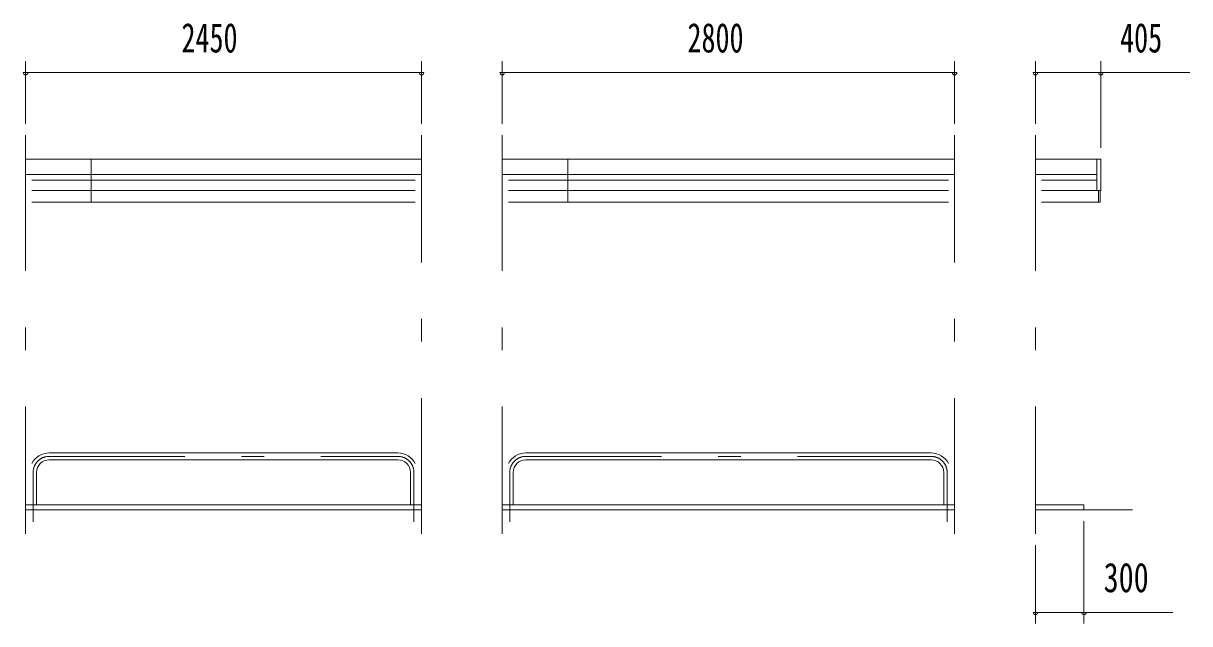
# Model space of a CAD drawing. Units: millimetres, scale not verified. Extents: x -30294 to 30299, y -14700 to 14700.
# Drawn here: x -21681 to -14463, y 2423 to 6137 of the extents above; entities that cross this region are included whole.
import ezdxf
from ezdxf.enums import TextEntityAlignment as Align

# ---------------------------------------------------------------- set-up
doc = ezdxf.new("R2010")
doc.units = ezdxf.units.MM
doc.header["$LTSCALE"] = 70
doc.linetypes.add('USER3', pattern=[24, 12, -5, 2, -5])
for name, color, linetype, lineweight in [('0-2_1-0BOLD', 7, 'Continuous', 18), ('0-3_1-2CENTER', 3, 'USER3', 18), ('0-5_1-5DIM', 3, 'Continuous', 18)]:
    doc.layers.add(name, color=color, linetype=linetype, lineweight=lineweight)
doc.styles.add('ＭＳ ゴシック', font='')
doc.styles.get('ＭＳ ゴシック').set_extended_font_data('MS Gothic')

msp = doc.modelspace()

# ---------------------------------------------------------------- linework, layer by layer
at = {"layer": '0-2_1-0BOLD'}
for p, q in [((-21667.38, 5295.54), (-19217.38, 5295.54)), ((-21262.38, 5295.54), (-21262.38, 5030.38)), ((-18717.38, 5295.54), (-15917.38, 5295.54)), ((-18312.38, 5030.38), (-18312.38, 5295.54)), ((-15037.38, 5101.42), (-15037.38, 5295.54)), ((-19217.38, 5201.58), (-21667.38, 5201.58)), ((-15917.38, 5201.58), (-18717.38, 5201.58)), ((-15417.38, 5201.58), (-15037.38, 5201.58)), ((-21629.23, 5167.04), (-19255.54, 5167.04)), ((-18679.24, 5167.04), (-15955.53, 5167.04)), ((-15037.38, 5167.04), (-15379.23, 5167.04)), ((-19255.54, 5101.42), (-21629.23, 5101.42)), ((-15955.53, 5101.42), (-18679.24, 5101.42)), ((-15379.23, 5101.42), (-15012.38, 5101.42)), ((-15027.39, 5101.42), (-15027.39, 5030.38)), ((-21629.23, 5030.38), (-19255.54, 5030.38)), ((-18679.24, 5030.38), (-15955.53, 5030.38)), ((-21521.04, 3478.89), (-19363.74, 3478.89)), ((-18571.03, 3478.89), (-16063.73, 3478.89)), ((-19363.74, 3436.19), (-21521.04, 3436.19)), ((-16063.73, 3436.19), (-18571.03, 3436.19)), ((-21599.69, 3357.54), (-21599.69, 3157.54)), ((-19285.09, 3157.54), (-19285.09, 3357.54)), ((-18649.68, 3357.54), (-18649.68, 3157.54)), ((-15985.08, 3157.54), (-15985.08, 3357.54)), ((-19217.38, 3157.54), (-21667.38, 3157.54)), ((-21667.38, 3127.54), (-19217.38, 3127.54)), ((-18717.38, 3157.54), (-15917.38, 3157.54)), ((-15917.38, 3127.54), (-18717.38, 3127.54)), ((-15117.38, 3157.54), (-15417.38, 3157.54)), ((-15417.38, 3127.54), (-14817.38, 3127.54)), ((-15117.38, 3157.54), (-15117.38, 3127.54))]:
    msp.add_line(p, q, dxfattribs=at)
for points in [[(-15012.38, 5101.42), (-15012.38, 5295.54), (-15417.38, 5295.54)], [(-15379.23, 5030.38), (-15017.39, 5030.38), (-15017.39, 5101.42)]]:
    msp.add_lwpolyline(points, dxfattribs=at)
for centre, radius, start, end in [((-21521.04, 3357.54), 121.35, 90, 153.07823), ((-19363.74, 3357.54), 121.35, 26.91106, 90), ((-18571.03, 3357.54), 121.35, 90, 153.08894), ((-16063.73, 3357.54), 121.35, 26.92177, 90), ((-21521.04, 3357.54), 78.65, 90, 180), ((-19363.74, 3357.54), 78.65, 0, 90), ((-18571.03, 3357.54), 78.65, 90, 180), ((-16063.73, 3357.54), 78.65, 0, 90)]:
    msp.add_arc(centre, radius, start, end, dxfattribs=at)
at = {"layer": '0-3_1-2CENTER'}
for p, q in [((-21667.38, 5445.55), (-21667.38, 2977.54)), ((-19217.38, 2977.54), (-19217.38, 5445.55)), ((-18717.38, 5445.55), (-18717.38, 2977.54)), ((-15917.38, 2977.54), (-15917.38, 5445.55)), ((-15417.38, 5445.55), (-15417.38, 2977.54)), ((-21521.04, 3457.54), (-19363.74, 3457.54)), ((-18571.03, 3457.54), (-16063.73, 3457.54)), ((-21621.04, 3052.54), (-21621.04, 3357.54)), ((-19263.74, 3357.54), (-19263.74, 3052.54)), ((-18671.03, 3052.54), (-18671.03, 3357.54)), ((-15963.73, 3357.54), (-15963.73, 3052.54))]:
    msp.add_line(p, q, dxfattribs=at)
for centre, start, end in [((-21521.04, 3357.54), 90, 180), ((-19363.74, 3357.54), 0, 90), ((-18571.03, 3357.54), 90, 180), ((-16063.73, 3357.54), 0, 90)]:
    msp.add_arc(centre, 100, start, end, dxfattribs=at)
at = {"layer": '0-5_1-5DIM'}
for p, q in [((-21667.38, 5901.54), (-21667.38, 5515.55)), ((-19217.38, 5515.55), (-19217.38, 5901.54)), ((-18717.38, 5901.54), (-18717.38, 5515.55)), ((-15917.38, 5515.55), (-15917.38, 5901.54)), ((-15417.38, 5901.54), (-15417.38, 5515.55)), ((-15012.38, 5901.54), (-15012.38, 5365.54)), ((-21653.38, 5831.54), (-21681.38, 5831.54)), ((-21667.38, 5831.54), (-19217.38, 5831.54)), ((-19203.38, 5831.54), (-19231.38, 5831.54)), ((-18703.38, 5831.54), (-18731.38, 5831.54)), ((-18717.38, 5831.54), (-15917.38, 5831.54)), ((-15903.38, 5831.54), (-15931.38, 5831.54)), ((-15403.38, 5831.54), (-15431.38, 5831.54)), ((-15417.38, 5831.54), (-15012.38, 5831.54)), ((-14998.38, 5831.54), (-15026.38, 5831.54)), ((-14462.88, 5831.54), (-15012.38, 5831.54)), ((-15117.38, 2422.54), (-15117.38, 3057.54)), ((-15417.38, 2907.54), (-15417.38, 2422.54)), ((-15403.38, 2492.54), (-15431.38, 2492.54)), ((-15417.38, 2492.54), (-15117.38, 2492.54)), ((-15103.38, 2492.54), (-15131.38, 2492.54)), ((-15117.38, 2492.54), (-14567.88, 2492.54))]:
    msp.add_line(p, q, dxfattribs=at)
for centre in [(-21667.38, 5831.54), (-19217.38, 5831.54), (-18717.38, 5831.54), (-15917.38, 5831.54), (-15417.38, 5831.54), (-15012.38, 5831.54), (-15417.38, 2492.54), (-15117.38, 2492.54)]:
    msp.add_arc(centre, 14, 180, 0, dxfattribs=at)

# ---------------------------------------------------------------- texts
at = {"layer": '0-5_1-5DIM', "color": 7, "style": 'ＭＳ ゴシック'}
for s, width, p in [('2450', 0.7, (-20702.8, 5901.54)), ('2800', 0.7, (-17571.16, 5901.54)), ('405', 0.7, (-14893.57, 5901.54)), ('300', 0.75, (-14995.37, 2562.54))]:
    msp.add_text(s, height=182.3, dxfattribs=dict(at, width=width)).set_placement(p, align=Align.BOTTOM_LEFT)

doc.saveas('drawing.dxf')
